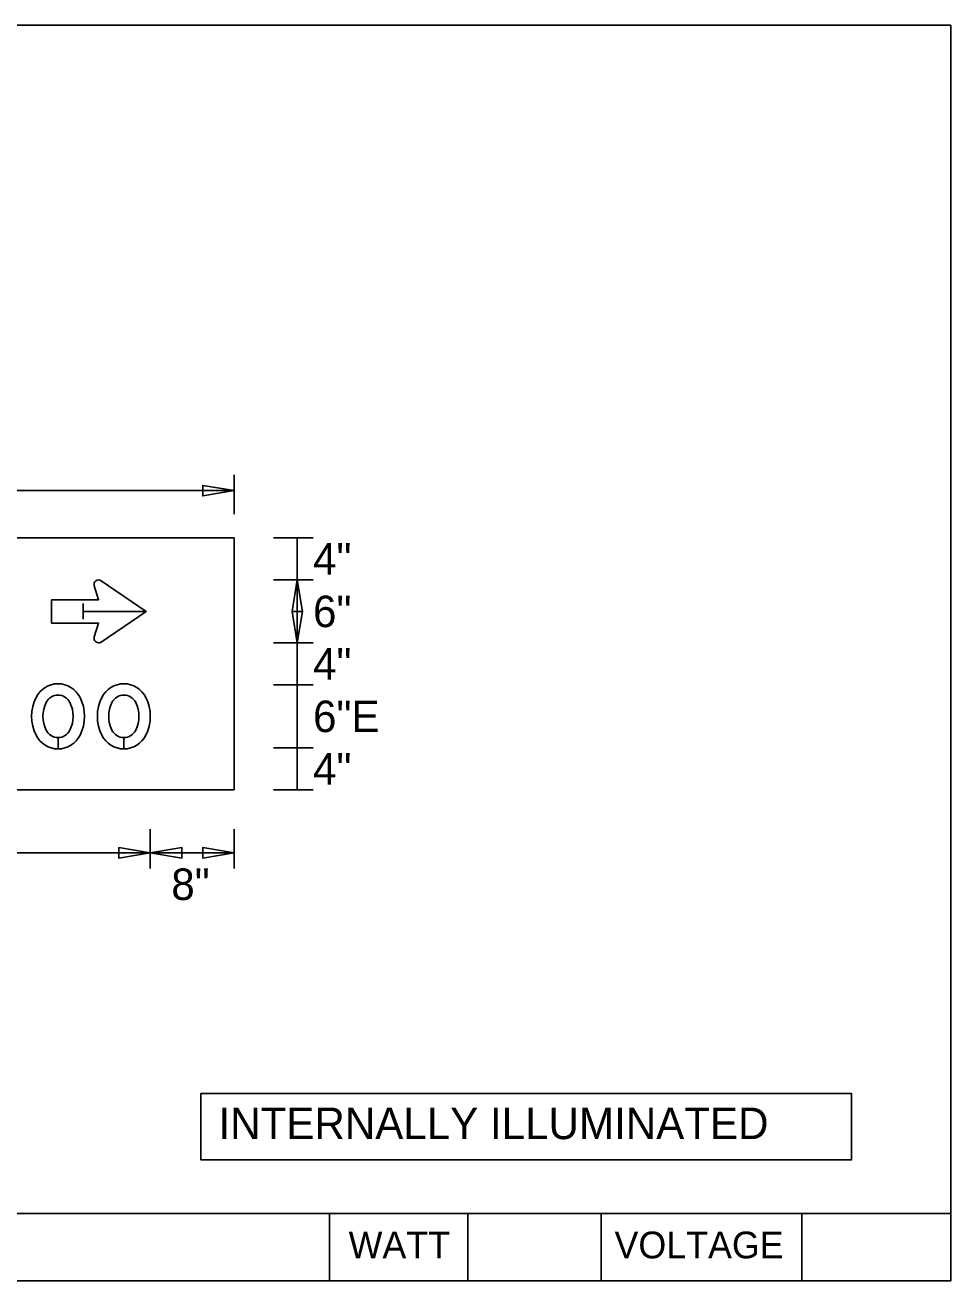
# Model space of a CAD drawing. Extents: x 764 to 1076, y -284 to -242.
# Drawn here: x 952.98 to 960.33, y -271.2 to -261.23 of the extents above; entities that cross this region are included whole.
import ezdxf

# ---------------------------------------------------------------- set-up
doc = ezdxf.new("R2010")
doc.units = 0
for name, color, linetype in [('GSBWFill', 7, 'Continuous'), ('GSColorFill', 7, 'Continuous'), ('GSDims', 7, 'Continuous'), ('GSOutline', 7, 'Continuous'), ('NonPlottingEle_dp', 7, 'Continuous'), ('SheetLinesMisc2_dp', 7, 'Continuous'), ('TextLabel', 7, 'Continuous'), ('TextMinor', 7, 'Continuous')]:
    doc.layers.add(name, color=color, linetype=linetype)

msp = doc.modelspace()

# ---------------------------------------------------------------- linework, layer by layer
at = {"layer": 'GSBWFill'}
for p, q in [((954.643, -265.3034), (945.643, -265.3034)), ((954.643, -267.3034), (954.643, -265.3034)), ((953.2439, -266.9792), (953.2439, -266.8892)), ((953.244, -266.8892), (953.244, -266.9792)), ((953.7663, -266.8892), (953.7663, -266.9792)), ((953.7663, -266.9792), (953.7663, -266.8892)), ((945.643, -267.3034), (954.643, -267.3034))]:
    msp.add_line(p, q, dxfattribs=at)
for points in [[(953.5318, -265.6838), (953.5657, -265.7944), (953.1926, -265.7944)], [(953.5867, -266.1308), (953.9426, -265.8871), (953.5867, -265.6434)], [(953.1926, -265.7944), (953.1926, -265.9799), (953.5657, -265.9799), (953.5318, -266.0905)]]:
    msp.add_lwpolyline(points, dxfattribs=at)
for centre, radius, start, end in [((953.5663, -265.6732), 0.0361, 55.60026, 197.05729), ((953.5663, -266.1011), 0.0361, 162.94271, 304.39974), ((953.7663, -266.6567), 0.195, 26.48104, 153.51896), ((953.8943, -266.7205), 0.338, 153.51896, 206.48104), ((953.7663, -266.6567), 0.105, 26.48104, 153.51896), ((953.6383, -266.7205), 0.338, 333.51896, 26.48104), ((953.8943, -266.7205), 0.248, 153.51896, 206.48104), ((953.6383, -266.7205), 0.248, 333.51896, 26.48104), ((953.7663, -266.7842), 0.195, 206.48104, 270), ((953.7663, -266.7842), 0.105, 206.48104, 270), ((953.7663, -266.7842), 0.105, 270.01364, 333.51896), ((953.7663, -266.7842), 0.195, 270.00734, 333.51896)]:
    msp.add_arc(centre, radius, start, end, dxfattribs=at)
for centre, major_axis, start_param, end_param in [((953.2439, -266.6567), (0, 0.195), 5.17457, 7.3918), ((953.3719, -266.7205), (0, 0.338), 1.108615, 2.032978), ((953.2439, -266.6567), (0, 0.105), 5.17457, 7.3918), ((953.116, -266.7205), (0, 0.338), 4.250208, 5.17457), ((953.3719, -266.7205), (0, 0.248), 1.108615, 2.032978), ((953.116, -266.7205), (0, 0.248), 4.250208, 5.17457), ((953.2439, -266.7842), (0, 0.195), 2.032978, 3.141593), ((953.2439, -266.7842), (0, 0.105), 2.032978, 3.141593), ((953.2439, -266.7842), (0, 0.105), 3.141831, 4.250208), ((953.2439, -266.7842), (0, 0.195), 3.141721, 4.250208)]:
    msp.add_ellipse(centre, major_axis=major_axis, ratio=0.999995, start_param=start_param, end_param=end_param, dxfattribs=at)
at = {"layer": 'GSColorFill'}
for p, q in [((954.643, -265.3034), (945.643, -265.3034)), ((954.643, -265.3034), (945.643, -265.3034)), ((954.643, -267.3034), (954.643, -265.3034)), ((954.643, -267.3034), (954.643, -265.3034)), ((953.2439, -266.9792), (953.2439, -266.8892)), ((953.244, -266.8892), (953.244, -266.9792)), ((953.7663, -266.8892), (953.7663, -266.9792)), ((953.7663, -266.9792), (953.7663, -266.8892)), ((945.643, -267.3034), (954.643, -267.3034)), ((945.643, -267.3034), (954.643, -267.3034))]:
    msp.add_line(p, q, dxfattribs=at)
for points in [[(953.5318, -265.6838), (953.5657, -265.7944), (953.1926, -265.7944)], [(953.5867, -266.1308), (953.9426, -265.8871), (953.5867, -265.6434)], [(953.1926, -265.7944), (953.1926, -265.9799), (953.5657, -265.9799), (953.5318, -266.0905)]]:
    msp.add_lwpolyline(points, dxfattribs=at)
for centre, radius, start, end in [((953.5663, -265.6732), 0.0361, 55.60026, 197.05729), ((953.5663, -266.1011), 0.0361, 162.94271, 304.39974), ((953.7663, -266.6567), 0.195, 26.48104, 153.51896), ((953.8943, -266.7205), 0.338, 153.51896, 206.48104), ((953.7663, -266.6567), 0.105, 26.48104, 153.51896), ((953.6383, -266.7205), 0.338, 333.51896, 26.48104), ((953.8943, -266.7205), 0.248, 153.51896, 206.48104), ((953.6383, -266.7205), 0.248, 333.51896, 26.48104), ((953.7663, -266.7842), 0.195, 206.48104, 270), ((953.7663, -266.7842), 0.105, 206.48104, 270), ((953.7663, -266.7842), 0.105, 270.01364, 333.51896), ((953.7663, -266.7842), 0.195, 270.00734, 333.51896)]:
    msp.add_arc(centre, radius, start, end, dxfattribs=at)
for centre, major_axis, start_param, end_param in [((953.2439, -266.6567), (0, 0.195), 5.17457, 7.3918), ((953.3719, -266.7205), (0, 0.338), 1.108615, 2.032978), ((953.2439, -266.6567), (0, 0.105), 5.17457, 7.3918), ((953.116, -266.7205), (0, 0.338), 4.250208, 5.17457), ((953.3719, -266.7205), (0, 0.248), 1.108615, 2.032978), ((953.116, -266.7205), (0, 0.248), 4.250208, 5.17457), ((953.2439, -266.7842), (0, 0.195), 2.032978, 3.141593), ((953.2439, -266.7842), (0, 0.105), 2.032978, 3.141593), ((953.2439, -266.7842), (0, 0.105), 3.141831, 4.250208), ((953.2439, -266.7842), (0, 0.195), 3.141721, 4.250208)]:
    msp.add_ellipse(centre, major_axis=major_axis, ratio=0.999995, start_param=start_param, end_param=end_param, dxfattribs=at)
at = {"layer": 'GSDims'}
for p, q in [((954.643, -265.1159), (954.643, -264.8034)), ((945.643, -264.9284), (954.643, -264.9284)), ((954.643, -265.1159), (954.643, -265.1159)), ((954.9555, -265.3034), (955.268, -265.3034)), ((954.9555, -265.3034), (954.9555, -265.3034)), ((955.143, -265.6371), (955.143, -265.3034)), ((954.9555, -265.6371), (955.268, -265.6371)), ((954.9555, -265.6371), (955.268, -265.6371)), ((955.143, -265.6371), (955.143, -266.1371)), ((954.9555, -266.1371), (955.268, -266.1371)), ((954.9555, -266.1371), (955.268, -266.1371)), ((955.143, -266.4705), (955.143, -266.1371)), ((954.9555, -266.4705), (955.268, -266.4705)), ((954.9555, -266.4705), (955.268, -266.4705)), ((955.143, -266.4705), (955.143, -266.9705)), ((954.9555, -266.9705), (955.268, -266.9705)), ((954.9555, -266.9705), (955.268, -266.9705)), ((955.143, -267.3034), (955.143, -266.9705)), ((954.9555, -267.3034), (955.268, -267.3034)), ((954.9555, -267.3034), (954.9555, -267.3034)), ((953.9763, -267.6159), (953.9763, -267.9284)), ((953.9763, -267.6159), (953.9763, -267.9284)), ((954.643, -267.6159), (954.643, -267.9284)), ((954.643, -267.6159), (954.643, -267.9284)), ((946.3096, -267.8034), (953.9763, -267.8034)), ((953.9763, -267.8034), (954.643, -267.8034))]:
    msp.add_line(p, q, dxfattribs=at)
for points in [[(954.643, -264.9284), (954.393, -264.9701), (954.393, -264.8868)], [(955.143, -265.6371), (955.1013, -265.8871), (955.1846, -265.8871)], [(955.143, -266.1371), (955.1013, -265.8871), (955.1846, -265.8871)], [(953.9763, -267.8034), (953.7263, -267.7618), (953.7263, -267.8451)], [(953.9763, -267.8034), (954.2263, -267.7618), (954.2263, -267.8451)], [(954.643, -267.8034), (954.393, -267.7618), (954.393, -267.8451)]]:
    msp.add_lwpolyline(points, close=True, dxfattribs=at)
at = {"layer": 'GSOutline'}
for p, q in [((954.643, -265.3034), (945.643, -265.3034)), ((954.643, -267.3034), (954.643, -265.3034)), ((945.643, -267.3034), (954.643, -267.3034))]:
    msp.add_line(p, q, dxfattribs=at)
for points in [[(953.5318, -265.6838), (953.5657, -265.7944), (953.1926, -265.7944)], [(953.5867, -266.1308), (953.9426, -265.8871), (953.5867, -265.6434)], [(953.1926, -265.7944), (953.1926, -265.9799), (953.5657, -265.9799), (953.5318, -266.0905)]]:
    msp.add_lwpolyline(points, dxfattribs=at)
for centre, radius, start, end in [((953.5663, -265.6732), 0.0361, 55.60026, 197.05729), ((953.5663, -266.1011), 0.0361, 162.94271, 304.39974), ((953.7663, -266.6567), 0.195, 26.48104, 153.51896), ((953.8943, -266.7205), 0.338, 153.51896, 206.48104), ((953.7663, -266.6567), 0.105, 26.48104, 153.51896), ((953.6383, -266.7205), 0.338, 333.51896, 26.48104), ((953.8943, -266.7205), 0.248, 153.51896, 206.48104), ((953.6383, -266.7205), 0.248, 333.51896, 26.48104), ((953.7663, -266.7842), 0.195, 206.48104, 333.51896), ((953.7663, -266.7842), 0.105, 206.48104, 333.51896)]:
    msp.add_arc(centre, radius, start, end, dxfattribs=at)
for centre, major_axis, start_param, end_param in [((953.2439, -266.6567), (0, 0.195), 5.17457, 7.3918), ((953.3719, -266.7205), (0, 0.338), 1.108615, 2.032978), ((953.2439, -266.6567), (0, 0.105), 5.17457, 7.3918), ((953.116, -266.7205), (0, 0.338), 4.250208, 5.17457), ((953.3719, -266.7205), (0, 0.248), 1.108615, 2.032978), ((953.116, -266.7205), (0, 0.248), 4.250208, 5.17457), ((953.2439, -266.7842), (0, 0.195), 2.032978, 4.250208), ((953.2439, -266.7842), (0, 0.105), 2.032978, 4.250208)]:
    msp.add_ellipse(centre, major_axis=major_axis, ratio=0.999995, start_param=start_param, end_param=end_param, dxfattribs=at)
at = {"layer": 'NonPlottingEle_dp'}
for p, q in [((953.4424, -265.8251), (953.4424, -265.9488)), ((953.9424, -265.887), (953.4424, -265.887))]:
    msp.add_line(p, q, dxfattribs=at)
at = {"layer": 'SheetLinesMisc2_dp'}
for p, q in [((939.8646, -261.2335), (960.3307, -261.2335)), ((960.3306, -271.1883), (960.3306, -261.2329)), ((939.8647, -270.6682), (960.3307, -270.6682)), ((955.3982, -270.6682), (955.3982, -271.2023)), ((956.496, -270.6682), (956.496, -271.2023)), ((957.5548, -270.6682), (957.5548, -271.2023)), ((959.1489, -270.6682), (959.1489, -271.2023)), ((939.8647, -271.2023), (960.3307, -271.2023)), ((960.3306, -271.2017), (960.3306, -271.1883))]:
    msp.add_line(p, q, dxfattribs=at)
at = {"layer": 'TextLabel'}
msp.add_lwpolyline([(954.3786, -269.7142), (959.5409, -269.7142), (959.5409, -270.2422), (954.3786, -270.2422)], close=True, dxfattribs=at)

# ---------------------------------------------------------------- texts
at = {"layer": 'GSDims'}
for s, p in [('4"', (955.268, -265.5953)), ('6"', (955.268, -266.0121)), ('4"', (955.268, -266.4288)), ('6"E', (955.268, -266.8455)), ('4"', (955.268, -267.2619)), ('8"', (954.143, -268.1784))]:
    msp.add_text(s, height=0.25, dxfattribs=at).set_placement(p)
at = {"layer": 'TextLabel'}
msp.add_text('INTERNALLY ILLUMINATED', height=0.25, dxfattribs=at).set_placement((954.5176, -270.0768))
at = {"layer": 'TextMinor'}
for s, p in [('WATT', (955.5504, -271.0234)), ('VOLTAGE', (957.6609, -271.0234))]:
    msp.add_text(s, height=0.21258, dxfattribs=at).set_placement(p)

doc.saveas('drawing.dxf')
